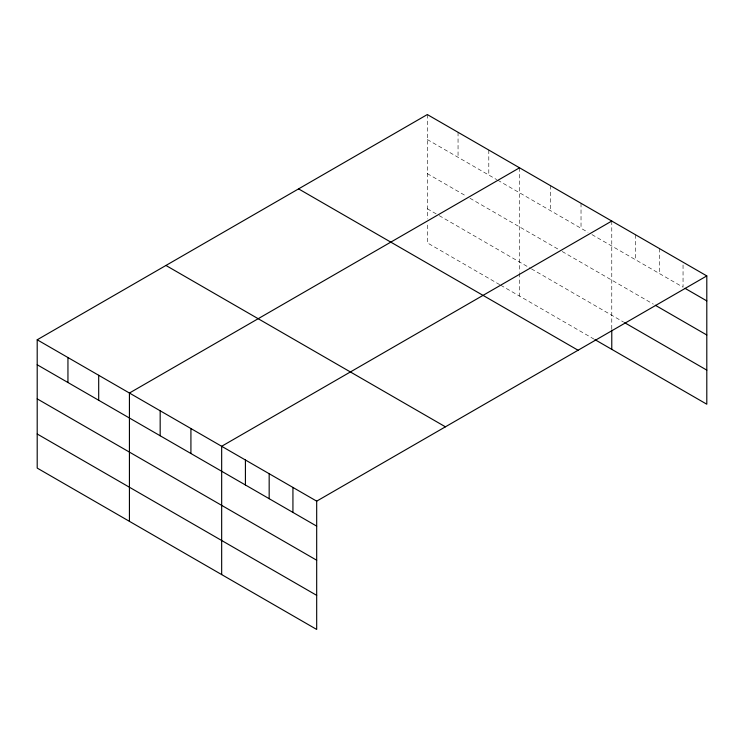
<?xml version="1.0" encoding="UTF-8"?>
<svg xmlns="http://www.w3.org/2000/svg" width="744" height="744" viewBox="0 0 744 744"><rect width="100%" height="100%" fill="white"/><g stroke="black" fill="none" stroke-linecap="round" stroke-linejoin="round"><path stroke-width="0.56" stroke-dasharray="3.72 2.79" d="M427.316 139.537L496.732 179.62M497.727 180.188L587.974 232.295M591.936 234.583L683.048 287.184L683.048 262.195M427.316 173.631L465.995 195.96M469.957 198.248L558.223 249.212M562.185 251.5L653.344 304.129M427.316 208.757L438.225 215.062M439.211 215.63L530.453 268.305M531.449 268.882L623.649 322.115M499.708 284.654L427.316 242.851L427.316 223.535M500.703 285.222L593.926 339.05M659.286 248.487L659.286 273.467M635.534 234.769L635.534 259.749M611.773 221.052L611.773 328.894M581.027 203.307L581.027 228.287M550.29 185.554L550.29 210.533M519.544 167.8L519.544 272.239M519.544 273.373L519.544 296.103M488.799 150.055L488.799 175.035M458.053 132.302L458.053 157.291M427.316 114.557L427.316 218.987"/><path stroke-width="1.12" d="M37.2 339.785L316.684 501.149L316.684 629.443L37.2 468.088L37.2 339.785L427.316 114.557L706.8 275.912L706.8 404.215L594.912 339.617M519.544 167.8L129.428 393.037L129.428 521.33M611.773 221.052L221.666 446.279L221.666 574.582M316.684 501.149L706.8 275.912M685.019 288.328L706.8 300.901M655.325 305.273L706.8 334.995M624.644 322.691L706.8 370.121M298.577 188.883L578.06 350.238M165.94 265.459L445.423 426.824M37.2 364.765L316.684 526.129M37.2 398.858L316.684 560.223M37.2 433.994L316.684 595.349M611.773 330.029L611.773 349.354M292.931 487.432L292.931 512.411M269.17 473.714L269.17 498.694M245.418 459.997L245.418 484.976M190.92 428.535L190.92 453.514M160.174 410.781L160.174 435.77M98.692 375.283L98.692 400.263M67.946 357.538L67.946 382.518"/></g></svg>
